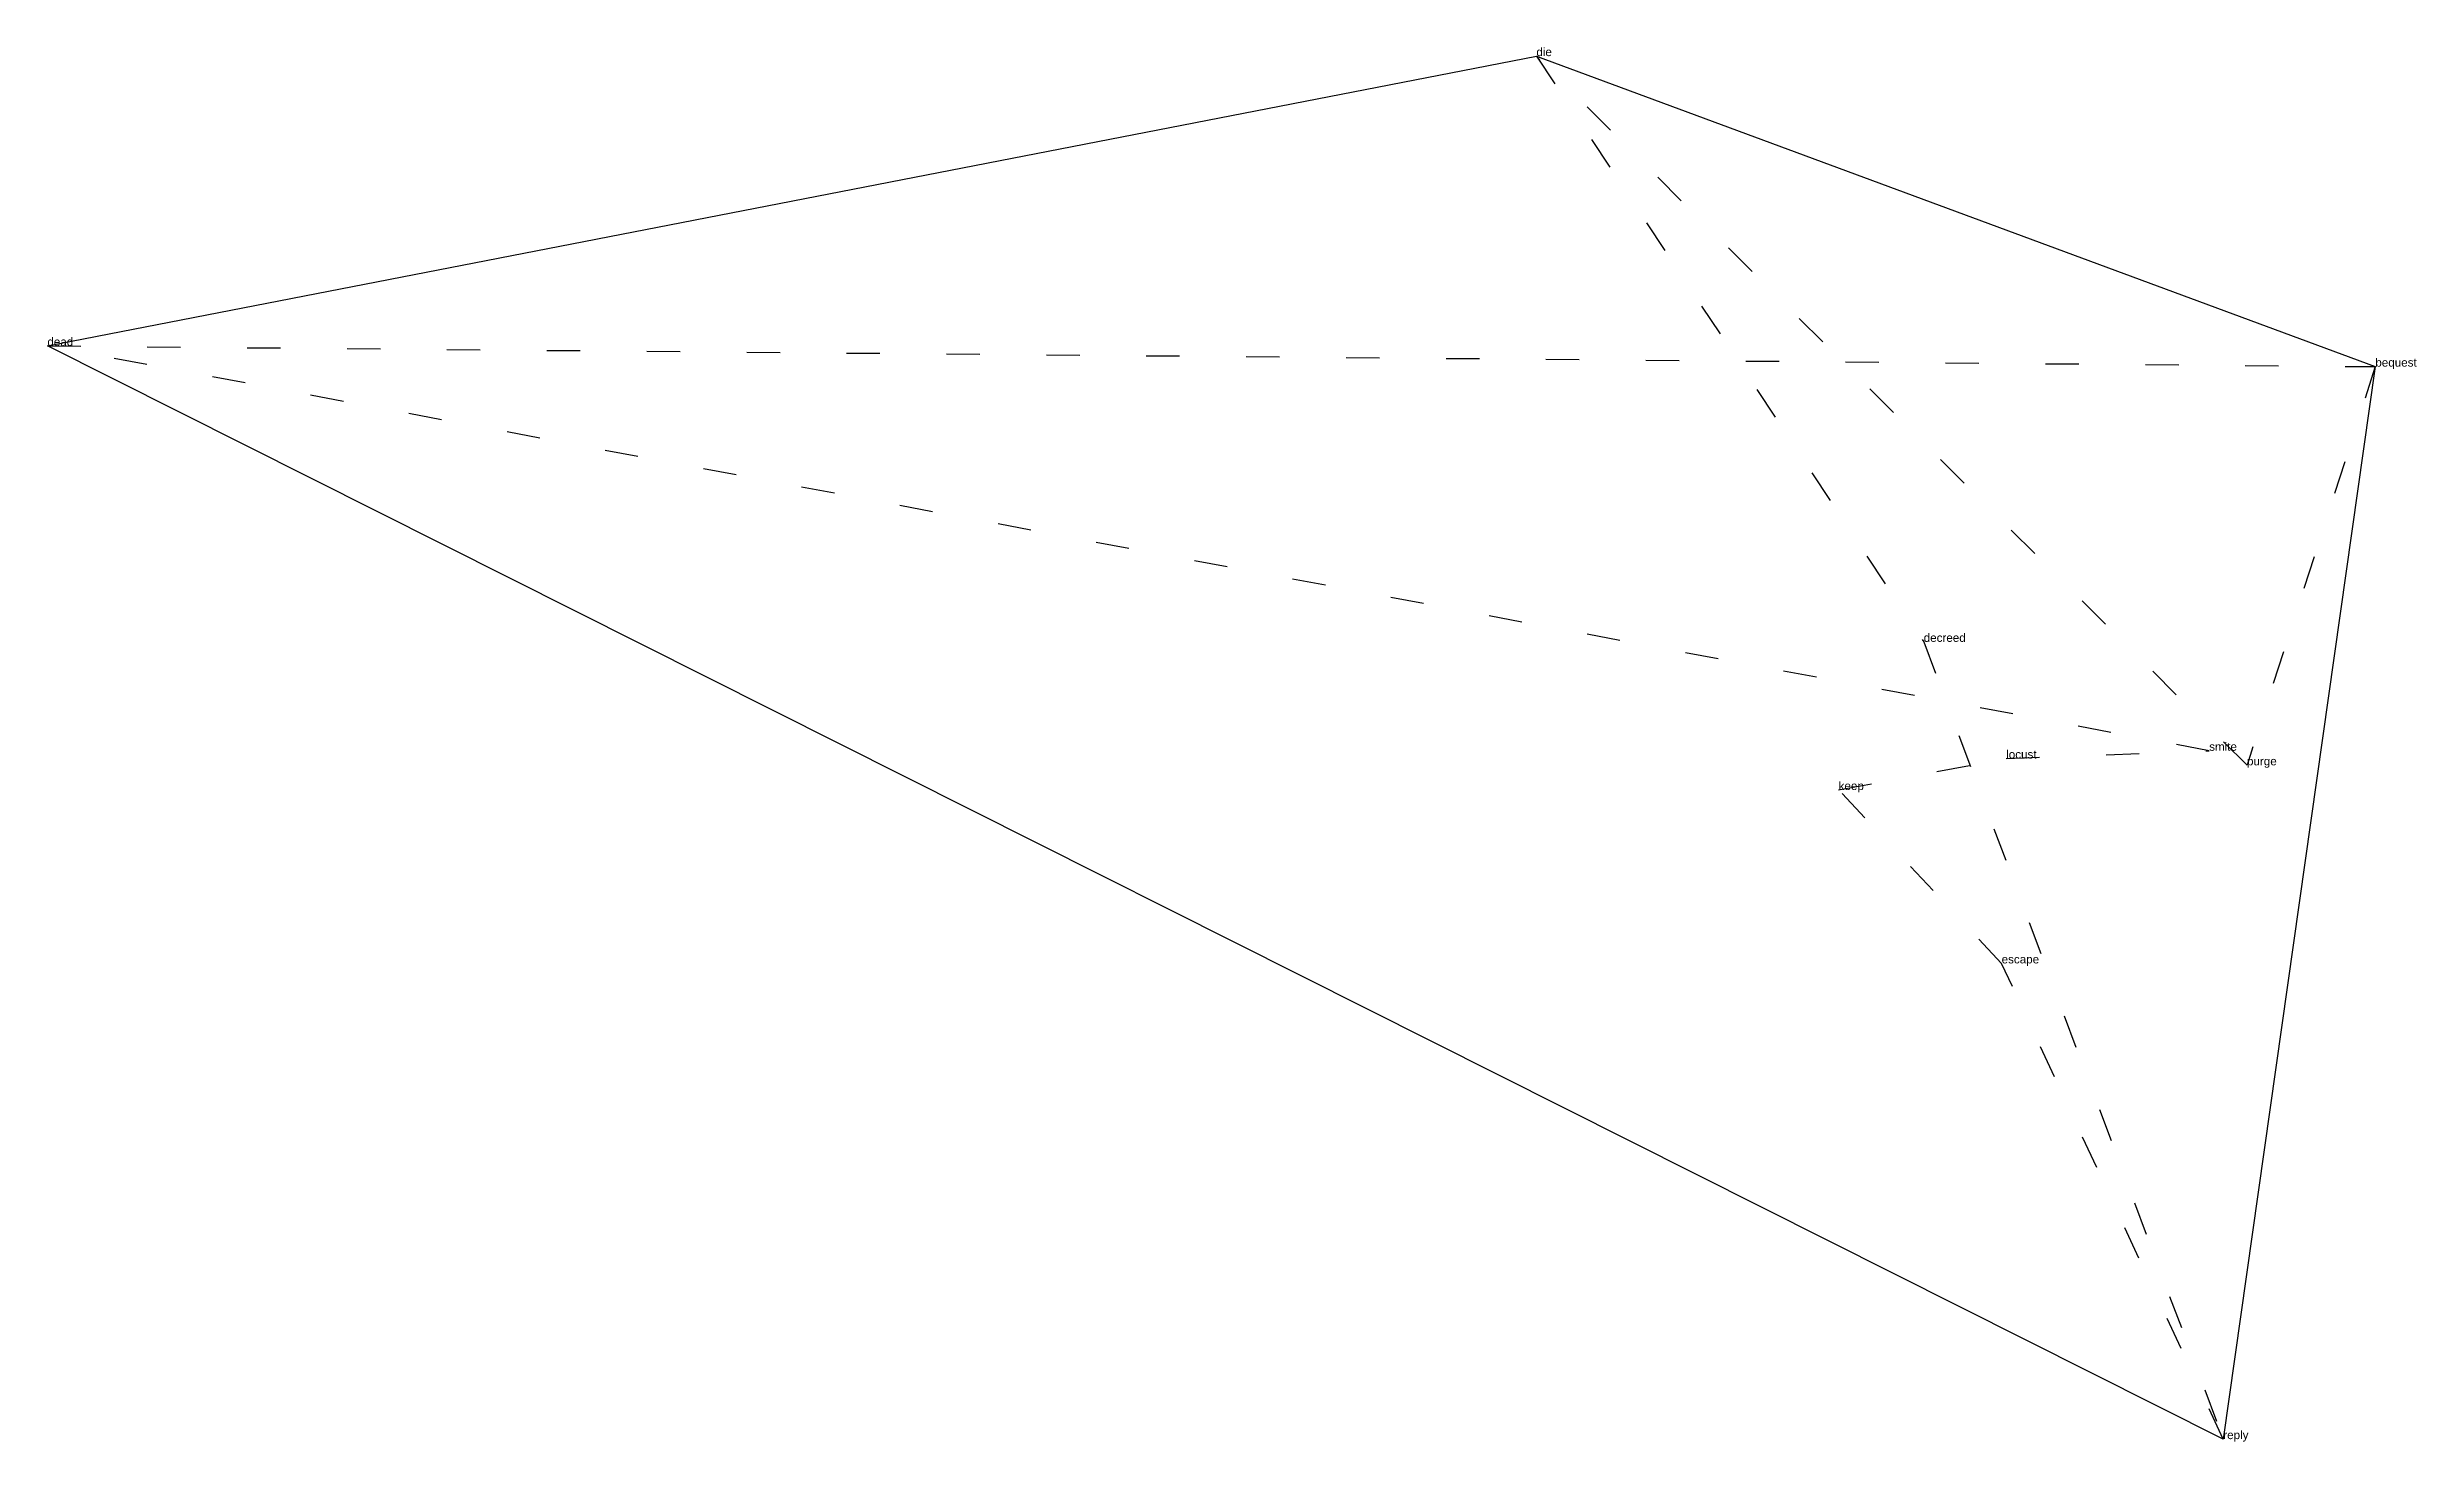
# Model space of a CAD drawing. Extents: x -5.4 to 1.71, y -0.91 to 3.28.
import ezdxf

# ---------------------------------------------------------------- set-up
doc = ezdxf.new("R2010")
doc.units = 0
doc.linetypes.add('DOT', pattern=[0.2, 0, -0.2])
doc.layers.add('TEXT', color=1, linetype='CONTINUOUS')
doc.styles.get("Standard").update_dxf_attribs({"font": 'arial.ttf'})

msp = doc.modelspace()

# ---------------------------------------------------------------- linework, layer by layer
at = {"layer": 'INTERNAL', "linetype": 'DOT'}
msp.add_polyline3d([(1.5903, 2.3203, 0), (1.205, 1.1228, 0), (-0.9289, 3.2529, 0), (0.2342, 1.4936, 0), (1.1338, -0.901, 0), (0.4682, 0.5278, 0), (-0.0212, 1.0487, 0), (0.4819, 1.1432, 0), (1.0914, 1.1665, 0), (-5.3999, 2.3825, 0), (1.5903, 2.3203, 0)], close=True, dxfattribs=at)
at = {"layer": 'OUTLINE', "linetype": 'CONTINUOUS'}
msp.add_polyline3d([(1.1338, -0.901, 0), (-5.3999, 2.3825, 0), (-0.9289, 3.2529, 0), (1.5903, 2.3203, 0), (1.1338, -0.901, 0)], close=True, dxfattribs=at)

# ---------------------------------------------------------------- texts
at = {"layer": 'TEXT'}
for s, p in [('die', (-0.9289, 3.2529)), ('dead', (-5.3999, 2.3825)), ('bequest', (1.5903, 2.3203)), ('decreed', (0.2342, 1.4936)), ('locust', (0.4819, 1.1432)), ('smite', (1.0914, 1.1665)), ('purge', (1.205, 1.1228)), ('keep', (-0.0212, 1.0487)), ('escape', (0.4682, 0.5278)), ('reply', (1.1338, -0.901))]:
    msp.add_text(s, height=0.025, dxfattribs=at).set_placement(p)

doc.saveas('drawing.dxf')
